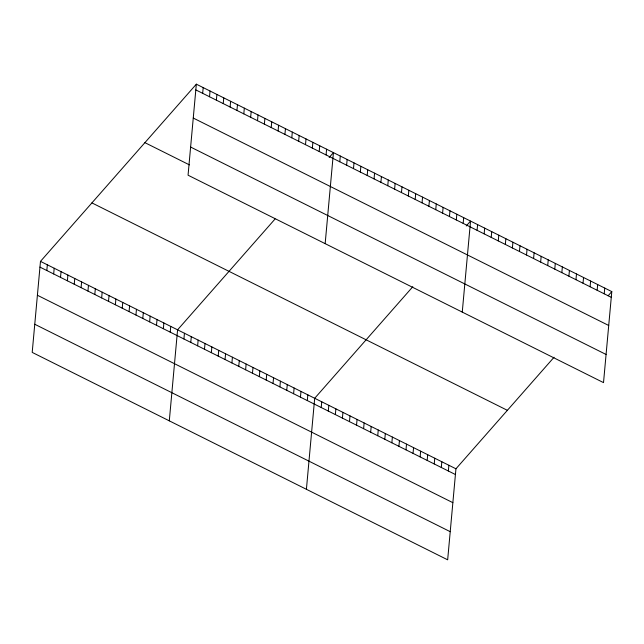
<?xml version="1.0" encoding="UTF-8"?>
<svg xmlns="http://www.w3.org/2000/svg" width="644" height="644" viewBox="0 0 644 644"><rect width="100%" height="100%" fill="white"/><g stroke="black" fill="none" stroke-linecap="round" stroke-linejoin="round"><path stroke-width="0.97" d="M196.34 84.179L188.056 175.2L603.517 382.625L611.8 291.603L196.34 84.179L40.483 261.375L32.2 352.397L447.661 559.821L455.944 468.8L554.057 357.251M46.819 270.528L47.342 264.797M53.669 273.95L54.193 268.226M60.528 277.371L61.051 271.647M67.387 280.792L67.902 275.069M74.237 284.213L74.76 278.49M81.096 287.643L81.611 281.911M87.946 291.064L88.47 285.332M94.805 294.485L95.328 288.754M101.655 297.906L102.179 292.183M108.514 301.328L109.037 295.604M115.373 304.749L115.888 299.025M122.223 308.178L122.746 302.447M129.082 311.599L129.597 305.868M135.932 315.021L136.456 309.289M142.791 318.442L143.314 312.718M149.641 321.863L150.165 316.14M156.5 325.284L157.023 319.561M163.359 328.706L163.874 322.982M170.209 332.135L170.732 326.403M169.3 420.854L177.583 329.825L275.069 218.992M202.675 93.324L203.19 87.6M183.918 338.977L184.442 333.246M209.525 96.753L210.049 91.021M190.777 342.399L191.3 336.675M216.384 100.174L216.899 94.443M197.628 345.82L198.151 340.096M223.235 103.595L223.758 97.864M204.486 349.241L205.009 343.518M230.093 107.017L230.616 101.293M211.345 352.671L211.86 346.939M236.944 110.438L237.467 104.714M218.195 356.092L218.719 350.36M243.802 113.859L244.326 108.136M225.054 359.513L225.569 353.781M250.661 117.28L251.176 111.557M231.904 362.934L232.428 357.211M257.511 120.71L258.035 114.978M238.763 366.356L239.286 360.632M264.37 124.131L264.885 118.399M245.614 369.777L246.137 364.053M271.221 127.552L271.744 121.821M252.472 373.198L252.995 367.474M278.079 130.974L278.602 125.25M259.331 376.627L259.846 370.896M284.93 134.395L285.453 128.671M266.181 380.049L266.705 374.317M291.788 137.816L292.312 132.092M273.04 383.47L273.555 377.738M298.647 141.237L299.162 135.514M279.89 386.891L280.414 381.168M305.498 144.667L306.021 138.935M286.749 390.312L287.272 384.589M312.356 148.088L312.871 142.356M293.6 393.734L294.123 388.01M319.207 151.509L319.73 145.777M300.458 397.163L300.981 391.431M326.065 154.93L326.589 149.207M307.317 400.584L307.832 394.853M325.156 243.649L333.439 152.628L329.156 157.498M306.407 489.303L314.691 398.274L412.804 286.725M339.774 161.773L340.298 156.049M321.227 407.531L321.75 401.8M346.633 165.202L347.148 159.471M328.295 411.057L328.818 405.326M353.484 168.623L354.007 162.892M335.355 414.583L335.878 408.851M360.342 172.045L360.857 166.313M342.423 418.109L342.938 412.377M367.193 175.466L367.716 169.742M349.483 421.635L350.006 415.911M374.051 178.887L374.575 173.164M356.543 425.161L357.066 419.437M380.902 182.308L381.425 176.585M363.61 428.687L364.126 422.963M387.76 185.73L388.284 180.006M370.67 432.213L371.194 426.489M394.611 189.159L395.134 183.427M377.73 435.738L378.253 430.015M401.47 192.58L401.993 186.849M384.798 439.264L385.321 433.541M408.328 196.001L408.843 190.27M391.858 442.79L392.381 437.067M415.179 199.423L415.702 193.699M398.926 446.316L399.441 440.593M422.037 202.844L422.561 197.12M405.986 449.842L406.509 444.119M428.888 206.265L429.411 200.542M413.046 453.368L413.569 447.644M435.746 209.694L436.27 203.963M420.113 456.894L420.629 451.17M442.597 213.116L443.12 207.384M427.173 460.42L427.697 454.696M449.456 216.537L449.979 210.805M456.314 219.958L456.829 214.235M434.233 463.946L434.756 458.222M463.165 223.379L463.688 217.656M441.301 467.472L441.824 461.748M462.255 312.099L470.547 221.077L466.256 225.947M448.361 470.997L448.884 465.274M477.083 230.327L477.606 224.603M484.151 233.853L484.666 228.129M491.211 237.378L491.734 231.655M498.271 240.904L498.794 235.181M505.339 244.43L505.854 238.707M512.399 247.964L512.922 242.233M519.458 251.49L519.982 245.758M526.526 255.016L527.05 249.284M533.586 258.542L534.109 252.81M540.654 262.068L541.169 256.336M547.714 265.594L548.237 259.862M554.774 269.12L555.297 263.388M561.842 272.645L562.357 266.914M568.902 276.171L569.425 270.44M575.961 279.697L576.485 273.966M583.029 283.223L583.553 277.492M590.089 286.749L590.612 281.017M597.157 290.275L597.672 284.543M604.217 293.801L604.74 288.069M608.129 295.773L611.8 291.603M195.816 89.902L611.277 297.327M193.256 118.053L608.717 325.478M190.616 147.049L606.076 354.474M144.908 142.654L189.465 164.896M91.915 202.9L507.375 410.325M40.483 261.375L455.944 468.8M39.96 267.107L455.429 474.531M37.4 295.25L452.861 502.674M34.76 324.254L450.22 531.678"/></g></svg>
